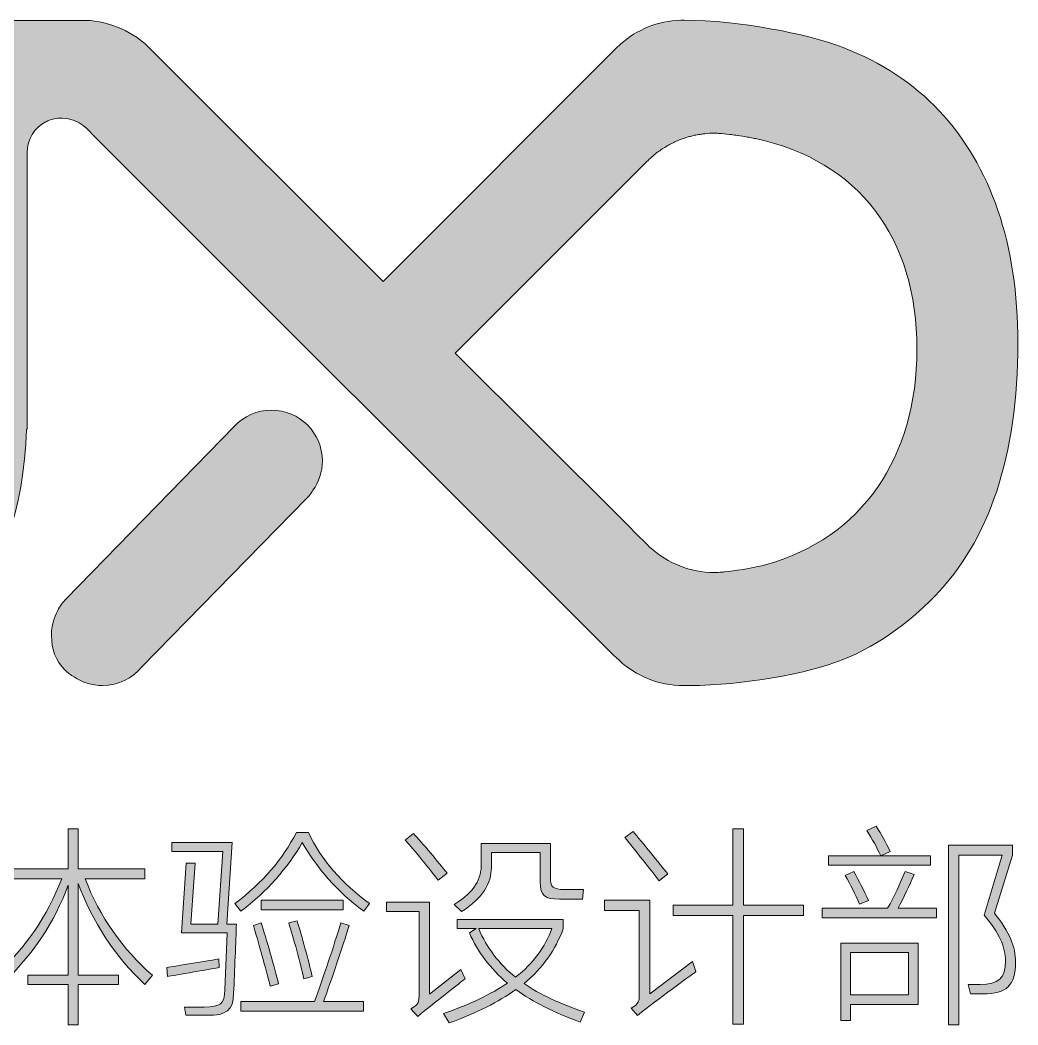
# Model space of a CAD drawing. Extents: x 23971 to 232415, y -48119 to 67869.
# Drawn here: x 188717.8 to 189096, y -6973.6 to -6592.5 of the extents above; entities that cross this region are included whole.
import ezdxf

# ---------------------------------------------------------------- set-up
doc = ezdxf.new("R2010")
doc.units = 0
doc.header["$LTSCALE"] = 1000
doc.header["$MEASUREMENT"] = 0
doc.layers.add('_U+56FE_U+5C42 1', color=7, linetype='Continuous')

# ---------------------------------------------------------------- blocks, each defined once
blk = doc.blocks.new('block 3')
at = {"layer": '_U+56FE_U+5C42 1'}
h = blk.add_hatch(color=251, dxfattribs=at)
h.dxf.hatch_style = 2
edge = h.paths.add_edge_path()
edge.add_spline(control_points=[(94.474, -162.055), (94.179, -162.605), (93.86, -163.107), (93.518, -163.545), (93.518, -163.545), (93.359, -163.13), (93.359, -163.13), (94.044, -162.23), (94.713, -160.851), (95.12, -159.481), (95.12, -159.481), (95.494, -159.545), (95.494, -159.545), (95.311, -160.15), (95.096, -160.748), (94.841, -161.306), (94.841, -161.306), (94.841, -166.525), (94.841, -166.525), (94.841, -166.525), (94.474, -166.525), (94.474, -166.525), (94.474, -166.525), (94.474, -162.055), (94.474, -162.055)], knot_values=[0, 0, 0, 0, 1, 1, 1, 2, 2, 2, 3, 3, 3, 4, 4, 4, 5, 5, 5, 6, 6, 6, 7, 7, 7, 8, 8, 8, 8], degree=3, periodic=0)
edge = h.paths.add_edge_path()
edge.add_spline(control_points=[(97.709, -165.115), (97.709, -165.115), (96.227, -165.115), (96.227, -165.115), (96.227, -165.115), (96.227, -164.764), (96.227, -164.764), (96.227, -164.764), (97.709, -164.764), (97.709, -164.764), (97.709, -164.764), (97.709, -161.481), (97.709, -161.481), (97.199, -162.844), (96.442, -163.975), (95.271, -165.123), (95.271, -165.123), (95.048, -164.788), (95.048, -164.788), (96.187, -163.728), (96.936, -162.612), (97.47, -161.25), (97.47, -161.25), (95.462, -161.25), (95.462, -161.25), (95.462, -161.25), (95.462, -160.875), (95.462, -160.875), (95.462, -160.875), (97.709, -160.875), (97.709, -160.875), (97.709, -160.875), (97.709, -159.409), (97.709, -159.409), (97.709, -159.409), (98.076, -159.409), (98.076, -159.409), (98.076, -159.409), (98.076, -160.875), (98.076, -160.875), (98.076, -160.875), (100.514, -160.875), (100.514, -160.875), (100.514, -160.875), (100.514, -161.25), (100.514, -161.25), (100.514, -161.25), (98.331, -161.25), (98.331, -161.25), (98.849, -162.612), (99.709, -163.832), (100.785, -164.772), (100.785, -164.772), (100.514, -165.107), (100.514, -165.107), (99.43, -164.111), (98.57, -162.78), (98.076, -161.409), (98.076, -161.409), (98.076, -164.764), (98.076, -164.764), (98.076, -164.764), (99.542, -164.764), (99.542, -164.764), (99.542, -164.764), (99.542, -165.115), (99.542, -165.115), (99.542, -165.115), (98.076, -165.115), (98.076, -165.115), (98.076, -165.115), (98.076, -166.581), (98.076, -166.581), (98.076, -166.581), (97.709, -166.581), (97.709, -166.581), (97.709, -166.581), (97.709, -165.115), (97.709, -165.115)], knot_values=[0, 0, 0, 0, 1, 1, 1, 2, 2, 2, 3, 3, 3, 4, 4, 4, 5, 5, 5, 6, 6, 6, 7, 7, 7, 8, 8, 8, 9, 9, 9, 10, 10, 10, 11, 11, 11, 12, 12, 12, 13, 13, 13, 14, 14, 14, 15, 15, 15, 16, 16, 16, 17, 17, 17, 18, 18, 18, 19, 19, 19, 20, 20, 20, 21, 21, 21, 22, 22, 22, 23, 23, 23, 24, 24, 24, 25, 25, 25, 26, 26, 26, 26], degree=3, periodic=0)
h = blk.add_hatch(color=251, dxfattribs=at)
h.dxf.hatch_style = 2
edge = h.paths.add_edge_path()
edge.add_spline(control_points=[(101.335, -164.82), (101.335, -164.82), (101.319, -164.485), (101.319, -164.485), (101.558, -164.453), (103.017, -164.214), (103.216, -164.174), (103.216, -164.174), (103.232, -164.493), (103.232, -164.493), (103.056, -164.517), (101.566, -164.78), (101.335, -164.82)], knot_values=[0, 0, 0, 0, 1, 1, 1, 2, 2, 2, 3, 3, 3, 4, 4, 4, 4], degree=3, periodic=0)
edge = h.paths.add_edge_path()
edge.add_spline(control_points=[(102.682, -165.935), (103.28, -165.935), (103.431, -165.824), (103.439, -165.306), (103.439, -165.306), (103.527, -163.218), (103.527, -163.218), (103.527, -163.218), (101.853, -163.218), (101.853, -163.218), (101.853, -163.218), (102.028, -160.676), (102.028, -160.676), (102.028, -160.676), (102.347, -160.676), (102.347, -160.676), (102.347, -160.676), (102.188, -162.907), (102.188, -162.907), (102.188, -162.907), (103.184, -162.907), (103.184, -162.907), (103.184, -162.907), (103.367, -160.246), (103.367, -160.246), (103.367, -160.246), (101.503, -160.246), (101.503, -160.246), (101.503, -160.246), (101.503, -159.919), (101.503, -159.919), (101.503, -159.919), (103.702, -159.919), (103.702, -159.919), (103.702, -159.919), (103.511, -162.907), (103.511, -162.907), (103.511, -162.907), (103.861, -162.907), (103.861, -162.907), (103.837, -163.505), (103.797, -164.652), (103.758, -165.417), (103.734, -166.079), (103.519, -166.238), (102.77, -166.238), (102.77, -166.238), (102.013, -166.238), (102.013, -166.238), (102.013, -166.238), (101.957, -165.935), (101.957, -165.935), (101.957, -165.935), (102.682, -165.935), (102.682, -165.935)], knot_values=[0, 0, 0, 0, 1, 1, 1, 2, 2, 2, 3, 3, 3, 4, 4, 4, 5, 5, 5, 6, 6, 6, 7, 7, 7, 8, 8, 8, 9, 9, 9, 10, 10, 10, 11, 11, 11, 12, 12, 12, 13, 13, 13, 14, 14, 14, 15, 15, 15, 16, 16, 16, 17, 17, 17, 18, 18, 18, 18], degree=3, periodic=0)
edge = h.paths.add_edge_path()
edge.add_spline(control_points=[(106.268, -159.919), (105.718, -160.86), (105.009, -161.688), (104.021, -162.429), (104.021, -162.429), (103.797, -162.15), (103.797, -162.15), (104.817, -161.393), (105.559, -160.525), (106.053, -159.545), (106.053, -159.545), (106.491, -159.545), (106.491, -159.545), (106.977, -160.565), (107.726, -161.417), (108.73, -162.15), (108.73, -162.15), (108.515, -162.429), (108.515, -162.429), (107.535, -161.696), (106.818, -160.867), (106.268, -159.919)], knot_values=[0, 0, 0, 0, 1, 1, 1, 2, 2, 2, 3, 3, 3, 4, 4, 4, 5, 5, 5, 6, 6, 6, 7, 7, 7, 7], degree=3, periodic=0)
edge = h.paths.add_edge_path()
edge.add_spline(control_points=[(107.049, -165.728), (107.049, -165.728), (108.507, -165.728), (108.507, -165.728), (108.507, -165.728), (108.507, -166.087), (108.507, -166.087), (108.507, -166.087), (104.021, -166.087), (104.021, -166.087), (104.021, -166.087), (104.021, -165.728), (104.021, -165.728), (104.021, -165.728), (106.714, -165.728), (106.714, -165.728), (107.017, -164.907), (107.431, -163.688), (107.678, -162.859), (107.678, -162.859), (107.989, -162.955), (107.989, -162.955), (107.742, -163.72), (107.336, -164.947), (107.049, -165.728)], knot_values=[0, 0, 0, 0, 1, 1, 1, 2, 2, 2, 3, 3, 3, 4, 4, 4, 5, 5, 5, 6, 6, 6, 7, 7, 7, 8, 8, 8, 8], degree=3, periodic=0)
edge = h.paths.add_edge_path()
edge.add_spline(control_points=[(104.483, -162.947), (104.483, -162.947), (104.77, -162.859), (104.77, -162.859), (104.945, -163.409), (105.256, -164.501), (105.399, -165.083), (105.399, -165.083), (105.096, -165.17), (105.096, -165.17), (104.953, -164.581), (104.642, -163.489), (104.483, -162.947)], knot_values=[0, 0, 0, 0, 1, 1, 1, 2, 2, 2, 3, 3, 3, 4, 4, 4, 4], degree=3, periodic=0)
h.paths.add_polyline_path([(104.77, -162.373), (104.77, -162.023), (107.766, -162.023), (107.766, -162.373)])
edge = h.paths.add_edge_path()
edge.add_spline(control_points=[(105.774, -162.859), (105.774, -162.859), (106.077, -162.78), (106.077, -162.78), (106.236, -163.266), (106.507, -164.278), (106.634, -164.82), (106.634, -164.82), (106.331, -164.899), (106.331, -164.899), (106.204, -164.358), (105.941, -163.369), (105.774, -162.859)], knot_values=[0, 0, 0, 0, 1, 1, 1, 2, 2, 2, 3, 3, 3, 4, 4, 4, 4], degree=3, periodic=0)
h = blk.add_hatch(color=251, dxfattribs=at)
h.dxf.hatch_style = 2
edge = h.paths.add_edge_path()
edge.add_spline(control_points=[(118.532, -166.246), (118.532, -166.246), (118.293, -165.975), (118.293, -165.975), (118.596, -165.824), (118.596, -165.68), (118.596, -165.505), (118.596, -165.505), (118.596, -162.397), (118.596, -162.397), (118.596, -162.397), (117.321, -162.397), (117.321, -162.397), (117.321, -162.397), (117.321, -162.023), (117.321, -162.023), (117.321, -162.023), (118.978, -162.023), (118.978, -162.023), (118.978, -162.023), (118.978, -165.449), (118.978, -165.449), (118.978, -165.449), (120.54, -164.27), (120.54, -164.27), (120.54, -164.27), (120.667, -164.637), (120.667, -164.637), (120.42, -164.82), (119.305, -165.625), (118.532, -166.246)], knot_values=[0, 0, 0, 0, 1, 1, 1, 2, 2, 2, 3, 3, 3, 4, 4, 4, 5, 5, 5, 6, 6, 6, 7, 7, 7, 8, 8, 8, 9, 9, 9, 10, 10, 10, 10], degree=3, periodic=0)
edge = h.paths.add_edge_path()
edge.add_spline(control_points=[(118.07, -159.736), (118.07, -159.736), (118.372, -159.513), (118.372, -159.513), (118.699, -159.887), (119.337, -160.692), (119.639, -161.067), (119.639, -161.067), (119.321, -161.314), (119.321, -161.314), (119.034, -160.947), (118.396, -160.126), (118.07, -159.736)], knot_values=[0, 0, 0, 0, 1, 1, 1, 2, 2, 2, 3, 3, 3, 4, 4, 4, 4], degree=3, periodic=0)
h.paths.add_polyline_path([(122.022, -162.589), (119.839, -162.589), (119.839, -162.206), (122.022, -162.206), (122.022, -159.409), (122.405, -159.409), (122.405, -162.206), (124.604, -162.206), (124.604, -162.589), (122.405, -162.589), (122.405, -166.565), (122.022, -166.565)])
h = blk.add_hatch(color=251, dxfattribs=at)
h.dxf.hatch_style = 2
edge = h.paths.add_edge_path()
edge.add_spline(control_points=[(128.062, -162.318), (128.062, -162.318), (129.465, -162.318), (129.465, -162.318), (129.465, -162.318), (129.465, -162.676), (129.465, -162.676), (129.465, -162.676), (125.289, -162.676), (125.289, -162.676), (125.289, -162.676), (125.289, -162.318), (125.289, -162.318), (125.289, -162.318), (127.68, -162.318), (127.68, -162.318), (127.911, -161.895), (128.15, -161.393), (128.317, -160.979), (128.317, -160.979), (128.644, -161.09), (128.644, -161.09), (128.477, -161.481), (128.27, -161.919), (128.062, -162.318)], knot_values=[0, 0, 0, 0, 1, 1, 1, 2, 2, 2, 3, 3, 3, 4, 4, 4, 5, 5, 5, 6, 6, 6, 7, 7, 7, 8, 8, 8, 8], degree=3, periodic=0)
h.paths.add_polyline_path([(125.52, -160.748), (125.52, -160.405), (129.25, -160.405), (129.25, -160.748)])
h.paths.add_polyline_path([(125.967, -163.601), (128.795, -163.601), (128.795, -165.84), (126.317, -165.84), (126.317, -166.429), (125.967, -166.429)])
edge = h.paths.add_edge_path()
edge.add_spline(control_points=[(126.126, -161.122), (126.126, -161.122), (126.445, -160.979), (126.445, -160.979), (126.628, -161.314), (126.803, -161.656), (126.979, -162.039), (126.979, -162.039), (126.652, -162.166), (126.652, -162.166), (126.493, -161.8), (126.325, -161.457), (126.126, -161.122)], knot_values=[0, 0, 0, 0, 1, 1, 1, 2, 2, 2, 3, 3, 3, 4, 4, 4, 4], degree=3, periodic=0)
h.paths.add_polyline_path([(126.317, -165.489), (128.437, -165.489), (128.437, -163.943), (126.317, -163.943)])
edge = h.paths.add_edge_path()
edge.add_spline(control_points=[(126.923, -159.481), (126.923, -159.481), (127.266, -159.321), (127.266, -159.321), (127.457, -159.632), (127.616, -159.903), (127.776, -160.238), (127.776, -160.238), (127.425, -160.397), (127.425, -160.397), (127.282, -160.079), (127.122, -159.8), (126.923, -159.481)], knot_values=[0, 0, 0, 0, 1, 1, 1, 2, 2, 2, 3, 3, 3, 4, 4, 4, 4], degree=3, periodic=0)
edge = h.paths.add_edge_path()
edge.add_spline(control_points=[(129.911, -160.007), (129.911, -160.007), (132.246, -160.007), (132.246, -160.007), (132.246, -160.007), (132.246, -160.373), (132.246, -160.373), (132.246, -160.373), (131.584, -162.501), (131.584, -162.501), (132.15, -163.218), (132.357, -163.712), (132.357, -164.302), (132.357, -165.131), (132.031, -165.457), (131.17, -165.457), (131.17, -165.457), (130.708, -165.457), (130.708, -165.457), (130.708, -165.457), (130.628, -165.107), (130.628, -165.107), (130.628, -165.107), (131.059, -165.107), (131.059, -165.107), (131.744, -165.107), (131.991, -164.876), (131.991, -164.254), (131.991, -163.728), (131.768, -163.234), (131.21, -162.573), (131.21, -162.573), (131.863, -160.373), (131.863, -160.373), (131.863, -160.373), (130.278, -160.373), (130.278, -160.373), (130.278, -160.373), (130.278, -166.589), (130.278, -166.589), (130.278, -166.589), (129.911, -166.589), (129.911, -166.589), (129.911, -166.589), (129.911, -160.007), (129.911, -160.007)], knot_values=[0, 0, 0, 0, 1, 1, 1, 2, 2, 2, 3, 3, 3, 4, 4, 4, 5, 5, 5, 6, 6, 6, 7, 7, 7, 8, 8, 8, 9, 9, 9, 10, 10, 10, 11, 11, 11, 12, 12, 12, 13, 13, 13, 14, 14, 14, 15, 15, 15, 15], degree=3, periodic=0)
h = blk.add_hatch(color=251, dxfattribs=at)
h.dxf.hatch_style = 2
edge = h.paths.add_edge_path()
edge.add_spline(control_points=[(110.491, -166.278), (110.491, -166.278), (110.244, -165.999), (110.244, -165.999), (110.539, -165.848), (110.539, -165.704), (110.539, -165.537), (110.539, -165.537), (110.539, -162.445), (110.539, -162.445), (110.539, -162.445), (109.344, -162.445), (109.344, -162.445), (109.344, -162.445), (109.344, -162.095), (109.344, -162.095), (109.344, -162.095), (110.922, -162.095), (110.922, -162.095), (110.922, -162.095), (110.922, -165.465), (110.922, -165.465), (110.922, -165.465), (112.069, -164.565), (112.069, -164.565), (112.069, -164.565), (112.228, -164.899), (112.228, -164.899), (112.053, -165.035), (111.185, -165.72), (110.491, -166.278)], knot_values=[0, 0, 0, 0, 1, 1, 1, 2, 2, 2, 3, 3, 3, 4, 4, 4, 5, 5, 5, 6, 6, 6, 7, 7, 7, 8, 8, 8, 9, 9, 9, 10, 10, 10, 10], degree=3, periodic=0)
edge = h.paths.add_edge_path()
edge.add_spline(control_points=[(110.037, -159.824), (110.037, -159.824), (110.34, -159.584), (110.34, -159.584), (110.651, -159.927), (111.256, -160.644), (111.567, -161.035), (111.567, -161.035), (111.24, -161.29), (111.24, -161.29), (110.954, -160.907), (110.348, -160.182), (110.037, -159.824)], knot_values=[0, 0, 0, 0, 1, 1, 1, 2, 2, 2, 3, 3, 3, 4, 4, 4, 4], degree=3, periodic=0)
edge = h.paths.add_edge_path()
edge.add_spline(control_points=[(115.814, -162.732), (115.814, -162.732), (115.814, -163.075), (115.814, -163.075), (115.527, -163.84), (115.073, -164.501), (114.38, -165.075), (114.954, -165.473), (115.679, -165.808), (116.587, -166.119), (116.587, -166.119), (116.428, -166.485), (116.428, -166.485), (115.48, -166.143), (114.707, -165.752), (114.077, -165.298), (113.448, -165.752), (112.651, -166.151), (111.647, -166.517), (111.647, -166.517), (111.44, -166.174), (111.44, -166.174), (112.396, -165.84), (113.169, -165.473), (113.774, -165.059), (113.145, -164.533), (112.691, -163.927), (112.38, -163.218), (112.38, -163.218), (112.635, -163.067), (112.635, -163.067), (112.635, -163.067), (111.934, -163.067), (111.934, -163.067), (111.934, -163.067), (111.934, -162.732), (111.934, -162.732), (111.934, -162.732), (115.814, -162.732), (115.814, -162.732)], knot_values=[0, 0, 0, 0, 1, 1, 1, 2, 2, 2, 3, 3, 3, 4, 4, 4, 5, 5, 5, 6, 6, 6, 7, 7, 7, 8, 8, 8, 9, 9, 9, 10, 10, 10, 11, 11, 11, 12, 12, 12, 13, 13, 13, 13], degree=3, periodic=0)
edge = h.paths.add_edge_path()
edge.add_spline(control_points=[(115.679, -161.983), (115.161, -161.999), (114.97, -161.863), (114.97, -161.37), (114.97, -161.37), (114.97, -160.286), (114.97, -160.286), (114.97, -160.286), (113.185, -160.286), (113.185, -160.286), (113.185, -160.286), (113.185, -160.828), (113.185, -160.828), (113.185, -161.401), (112.882, -161.951), (112.093, -162.445), (112.093, -162.445), (111.83, -162.182), (111.83, -162.182), (112.595, -161.688), (112.818, -161.274), (112.818, -160.668), (112.818, -160.668), (112.818, -159.951), (112.818, -159.951), (112.818, -159.951), (115.344, -159.951), (115.344, -159.951), (115.344, -159.951), (115.344, -161.21), (115.344, -161.21), (115.344, -161.561), (115.464, -161.632), (115.838, -161.632), (115.838, -161.632), (116.555, -161.632), (116.555, -161.632), (116.555, -161.632), (116.516, -161.983), (116.516, -161.983), (116.516, -161.983), (115.679, -161.983), (115.679, -161.983)], knot_values=[0, 0, 0, 0, 1, 1, 1, 2, 2, 2, 3, 3, 3, 4, 4, 4, 5, 5, 5, 6, 6, 6, 7, 7, 7, 8, 8, 8, 9, 9, 9, 10, 10, 10, 11, 11, 11, 12, 12, 12, 13, 13, 13, 14, 14, 14, 14], degree=3, periodic=0)
edge = h.paths.add_edge_path()
edge.add_spline(control_points=[(114.069, -164.844), (114.731, -164.326), (115.153, -163.736), (115.4, -163.067), (115.4, -163.067), (112.723, -163.067), (112.723, -163.067), (113.025, -163.768), (113.456, -164.35), (114.069, -164.844)], knot_values=[0, 0, 0, 0, 1, 1, 1, 2, 2, 2, 3, 3, 3, 3], degree=3, periodic=0)
at = {"layer": '_U+56FE_U+5C42 1', "lineweight": 0}
for points in [[(122.022, -162.589), (119.839, -162.589), (119.839, -162.206), (122.022, -162.206), (122.022, -159.409), (122.405, -159.409), (122.405, -162.206), (124.604, -162.206), (124.604, -162.589), (122.405, -162.589), (122.405, -166.565), (122.022, -166.565), (122.022, -162.589)], [(125.52, -160.748), (125.52, -160.405), (129.25, -160.405), (129.25, -160.748), (125.52, -160.748)], [(104.77, -162.373), (104.77, -162.023), (107.766, -162.023), (107.766, -162.373), (104.77, -162.373)], [(125.967, -163.601), (128.795, -163.601), (128.795, -165.84), (126.317, -165.84), (126.317, -166.429), (125.967, -166.429), (125.967, -163.601)], [(126.317, -165.489), (128.437, -165.489), (128.437, -163.943), (126.317, -163.943), (126.317, -165.489)]]:
    blk.add_lwpolyline(points, dxfattribs=at)
for points, knots in [([(97.709, -165.115), (97.709, -165.115), (96.227, -165.115), (96.227, -165.115), (96.227, -165.115), (96.227, -164.764), (96.227, -164.764), (96.227, -164.764), (97.709, -164.764), (97.709, -164.764), (97.709, -164.764), (97.709, -161.481), (97.709, -161.481), (97.199, -162.844), (96.442, -163.975), (95.271, -165.123), (95.271, -165.123), (95.048, -164.788), (95.048, -164.788), (96.187, -163.728), (96.936, -162.612), (97.47, -161.25), (97.47, -161.25), (95.462, -161.25), (95.462, -161.25), (95.462, -161.25), (95.462, -160.875), (95.462, -160.875), (95.462, -160.875), (97.709, -160.875), (97.709, -160.875), (97.709, -160.875), (97.709, -159.409), (97.709, -159.409), (97.709, -159.409), (98.076, -159.409), (98.076, -159.409), (98.076, -159.409), (98.076, -160.875), (98.076, -160.875), (98.076, -160.875), (100.514, -160.875), (100.514, -160.875), (100.514, -160.875), (100.514, -161.25), (100.514, -161.25), (100.514, -161.25), (98.331, -161.25), (98.331, -161.25), (98.849, -162.612), (99.709, -163.832), (100.785, -164.772), (100.785, -164.772), (100.514, -165.107), (100.514, -165.107), (99.43, -164.111), (98.57, -162.78), (98.076, -161.409), (98.076, -161.409), (98.076, -164.764), (98.076, -164.764), (98.076, -164.764), (99.542, -164.764), (99.542, -164.764), (99.542, -164.764), (99.542, -165.115), (99.542, -165.115), (99.542, -165.115), (98.076, -165.115), (98.076, -165.115), (98.076, -165.115), (98.076, -166.581), (98.076, -166.581), (98.076, -166.581), (97.709, -166.581), (97.709, -166.581), (97.709, -166.581), (97.709, -165.115), (97.709, -165.115)], [0, 0, 0, 0, 1, 1, 1, 2, 2, 2, 3, 3, 3, 4, 4, 4, 5, 5, 5, 6, 6, 6, 7, 7, 7, 8, 8, 8, 9, 9, 9, 10, 10, 10, 11, 11, 11, 12, 12, 12, 13, 13, 13, 14, 14, 14, 15, 15, 15, 16, 16, 16, 17, 17, 17, 18, 18, 18, 19, 19, 19, 20, 20, 20, 21, 21, 21, 22, 22, 22, 23, 23, 23, 24, 24, 24, 25, 25, 25, 26, 26, 26, 26]), ([(106.268, -159.919), (105.718, -160.86), (105.009, -161.688), (104.021, -162.429), (104.021, -162.429), (103.797, -162.15), (103.797, -162.15), (104.817, -161.393), (105.559, -160.525), (106.053, -159.545), (106.053, -159.545), (106.491, -159.545), (106.491, -159.545), (106.977, -160.565), (107.726, -161.417), (108.73, -162.15), (108.73, -162.15), (108.515, -162.429), (108.515, -162.429), (107.535, -161.696), (106.818, -160.867), (106.268, -159.919)], [0, 0, 0, 0, 1, 1, 1, 2, 2, 2, 3, 3, 3, 4, 4, 4, 5, 5, 5, 6, 6, 6, 7, 7, 7, 7]), ([(118.07, -159.736), (118.07, -159.736), (118.372, -159.513), (118.372, -159.513), (118.699, -159.887), (119.337, -160.692), (119.639, -161.067), (119.639, -161.067), (119.321, -161.314), (119.321, -161.314), (119.034, -160.947), (118.396, -160.126), (118.07, -159.736)], [0, 0, 0, 0, 1, 1, 1, 2, 2, 2, 3, 3, 3, 4, 4, 4, 4]), ([(126.923, -159.481), (126.923, -159.481), (127.266, -159.321), (127.266, -159.321), (127.457, -159.632), (127.616, -159.903), (127.776, -160.238), (127.776, -160.238), (127.425, -160.397), (127.425, -160.397), (127.282, -160.079), (127.122, -159.8), (126.923, -159.481)], [0, 0, 0, 0, 1, 1, 1, 2, 2, 2, 3, 3, 3, 4, 4, 4, 4]), ([(102.682, -165.935), (103.28, -165.935), (103.431, -165.824), (103.439, -165.306), (103.439, -165.306), (103.527, -163.218), (103.527, -163.218), (103.527, -163.218), (101.853, -163.218), (101.853, -163.218), (101.853, -163.218), (102.028, -160.676), (102.028, -160.676), (102.028, -160.676), (102.347, -160.676), (102.347, -160.676), (102.347, -160.676), (102.188, -162.907), (102.188, -162.907), (102.188, -162.907), (103.184, -162.907), (103.184, -162.907), (103.184, -162.907), (103.367, -160.246), (103.367, -160.246), (103.367, -160.246), (101.503, -160.246), (101.503, -160.246), (101.503, -160.246), (101.503, -159.919), (101.503, -159.919), (101.503, -159.919), (103.702, -159.919), (103.702, -159.919), (103.702, -159.919), (103.511, -162.907), (103.511, -162.907), (103.511, -162.907), (103.861, -162.907), (103.861, -162.907), (103.837, -163.505), (103.797, -164.652), (103.758, -165.417), (103.734, -166.079), (103.519, -166.238), (102.77, -166.238), (102.77, -166.238), (102.013, -166.238), (102.013, -166.238), (102.013, -166.238), (101.957, -165.935), (101.957, -165.935), (101.957, -165.935), (102.682, -165.935), (102.682, -165.935)], [0, 0, 0, 0, 1, 1, 1, 2, 2, 2, 3, 3, 3, 4, 4, 4, 5, 5, 5, 6, 6, 6, 7, 7, 7, 8, 8, 8, 9, 9, 9, 10, 10, 10, 11, 11, 11, 12, 12, 12, 13, 13, 13, 14, 14, 14, 15, 15, 15, 16, 16, 16, 17, 17, 17, 18, 18, 18, 18]), ([(110.037, -159.824), (110.037, -159.824), (110.34, -159.584), (110.34, -159.584), (110.651, -159.927), (111.256, -160.644), (111.567, -161.035), (111.567, -161.035), (111.24, -161.29), (111.24, -161.29), (110.954, -160.907), (110.348, -160.182), (110.037, -159.824)], [0, 0, 0, 0, 1, 1, 1, 2, 2, 2, 3, 3, 3, 4, 4, 4, 4]), ([(115.679, -161.983), (115.161, -161.999), (114.97, -161.863), (114.97, -161.37), (114.97, -161.37), (114.97, -160.286), (114.97, -160.286), (114.97, -160.286), (113.185, -160.286), (113.185, -160.286), (113.185, -160.286), (113.185, -160.828), (113.185, -160.828), (113.185, -161.401), (112.882, -161.951), (112.093, -162.445), (112.093, -162.445), (111.83, -162.182), (111.83, -162.182), (112.595, -161.688), (112.818, -161.274), (112.818, -160.668), (112.818, -160.668), (112.818, -159.951), (112.818, -159.951), (112.818, -159.951), (115.344, -159.951), (115.344, -159.951), (115.344, -159.951), (115.344, -161.21), (115.344, -161.21), (115.344, -161.561), (115.464, -161.632), (115.838, -161.632), (115.838, -161.632), (116.555, -161.632), (116.555, -161.632), (116.555, -161.632), (116.516, -161.983), (116.516, -161.983), (116.516, -161.983), (115.679, -161.983), (115.679, -161.983)], [0, 0, 0, 0, 1, 1, 1, 2, 2, 2, 3, 3, 3, 4, 4, 4, 5, 5, 5, 6, 6, 6, 7, 7, 7, 8, 8, 8, 9, 9, 9, 10, 10, 10, 11, 11, 11, 12, 12, 12, 13, 13, 13, 14, 14, 14, 14]), ([(129.911, -160.007), (129.911, -160.007), (132.246, -160.007), (132.246, -160.007), (132.246, -160.007), (132.246, -160.373), (132.246, -160.373), (132.246, -160.373), (131.584, -162.501), (131.584, -162.501), (132.15, -163.218), (132.357, -163.712), (132.357, -164.302), (132.357, -165.131), (132.031, -165.457), (131.17, -165.457), (131.17, -165.457), (130.708, -165.457), (130.708, -165.457), (130.708, -165.457), (130.628, -165.107), (130.628, -165.107), (130.628, -165.107), (131.059, -165.107), (131.059, -165.107), (131.744, -165.107), (131.991, -164.876), (131.991, -164.254), (131.991, -163.728), (131.768, -163.234), (131.21, -162.573), (131.21, -162.573), (131.863, -160.373), (131.863, -160.373), (131.863, -160.373), (130.278, -160.373), (130.278, -160.373), (130.278, -160.373), (130.278, -166.589), (130.278, -166.589), (130.278, -166.589), (129.911, -166.589), (129.911, -166.589), (129.911, -166.589), (129.911, -160.007), (129.911, -160.007)], [0, 0, 0, 0, 1, 1, 1, 2, 2, 2, 3, 3, 3, 4, 4, 4, 5, 5, 5, 6, 6, 6, 7, 7, 7, 8, 8, 8, 9, 9, 9, 10, 10, 10, 11, 11, 11, 12, 12, 12, 13, 13, 13, 14, 14, 14, 15, 15, 15, 15]), ([(128.062, -162.318), (128.062, -162.318), (129.465, -162.318), (129.465, -162.318), (129.465, -162.318), (129.465, -162.676), (129.465, -162.676), (129.465, -162.676), (125.289, -162.676), (125.289, -162.676), (125.289, -162.676), (125.289, -162.318), (125.289, -162.318), (125.289, -162.318), (127.68, -162.318), (127.68, -162.318), (127.911, -161.895), (128.15, -161.393), (128.317, -160.979), (128.317, -160.979), (128.644, -161.09), (128.644, -161.09), (128.477, -161.481), (128.27, -161.919), (128.062, -162.318)], [0, 0, 0, 0, 1, 1, 1, 2, 2, 2, 3, 3, 3, 4, 4, 4, 5, 5, 5, 6, 6, 6, 7, 7, 7, 8, 8, 8, 8]), ([(126.126, -161.122), (126.126, -161.122), (126.445, -160.979), (126.445, -160.979), (126.628, -161.314), (126.803, -161.656), (126.979, -162.039), (126.979, -162.039), (126.652, -162.166), (126.652, -162.166), (126.493, -161.8), (126.325, -161.457), (126.126, -161.122)], [0, 0, 0, 0, 1, 1, 1, 2, 2, 2, 3, 3, 3, 4, 4, 4, 4]), ([(110.491, -166.278), (110.491, -166.278), (110.244, -165.999), (110.244, -165.999), (110.539, -165.848), (110.539, -165.704), (110.539, -165.537), (110.539, -165.537), (110.539, -162.445), (110.539, -162.445), (110.539, -162.445), (109.344, -162.445), (109.344, -162.445), (109.344, -162.445), (109.344, -162.095), (109.344, -162.095), (109.344, -162.095), (110.922, -162.095), (110.922, -162.095), (110.922, -162.095), (110.922, -165.465), (110.922, -165.465), (110.922, -165.465), (112.069, -164.565), (112.069, -164.565), (112.069, -164.565), (112.228, -164.899), (112.228, -164.899), (112.053, -165.035), (111.185, -165.72), (110.491, -166.278)], [0, 0, 0, 0, 1, 1, 1, 2, 2, 2, 3, 3, 3, 4, 4, 4, 5, 5, 5, 6, 6, 6, 7, 7, 7, 8, 8, 8, 9, 9, 9, 10, 10, 10, 10]), ([(118.532, -166.246), (118.532, -166.246), (118.293, -165.975), (118.293, -165.975), (118.596, -165.824), (118.596, -165.68), (118.596, -165.505), (118.596, -165.505), (118.596, -162.397), (118.596, -162.397), (118.596, -162.397), (117.321, -162.397), (117.321, -162.397), (117.321, -162.397), (117.321, -162.023), (117.321, -162.023), (117.321, -162.023), (118.978, -162.023), (118.978, -162.023), (118.978, -162.023), (118.978, -165.449), (118.978, -165.449), (118.978, -165.449), (120.54, -164.27), (120.54, -164.27), (120.54, -164.27), (120.667, -164.637), (120.667, -164.637), (120.42, -164.82), (119.305, -165.625), (118.532, -166.246)], [0, 0, 0, 0, 1, 1, 1, 2, 2, 2, 3, 3, 3, 4, 4, 4, 5, 5, 5, 6, 6, 6, 7, 7, 7, 8, 8, 8, 9, 9, 9, 10, 10, 10, 10]), ([(107.049, -165.728), (107.049, -165.728), (108.507, -165.728), (108.507, -165.728), (108.507, -165.728), (108.507, -166.087), (108.507, -166.087), (108.507, -166.087), (104.021, -166.087), (104.021, -166.087), (104.021, -166.087), (104.021, -165.728), (104.021, -165.728), (104.021, -165.728), (106.714, -165.728), (106.714, -165.728), (107.017, -164.907), (107.431, -163.688), (107.678, -162.859), (107.678, -162.859), (107.989, -162.955), (107.989, -162.955), (107.742, -163.72), (107.336, -164.947), (107.049, -165.728)], [0, 0, 0, 0, 1, 1, 1, 2, 2, 2, 3, 3, 3, 4, 4, 4, 5, 5, 5, 6, 6, 6, 7, 7, 7, 8, 8, 8, 8]), ([(104.483, -162.947), (104.483, -162.947), (104.77, -162.859), (104.77, -162.859), (104.945, -163.409), (105.256, -164.501), (105.399, -165.083), (105.399, -165.083), (105.096, -165.17), (105.096, -165.17), (104.953, -164.581), (104.642, -163.489), (104.483, -162.947)], [0, 0, 0, 0, 1, 1, 1, 2, 2, 2, 3, 3, 3, 4, 4, 4, 4]), ([(105.774, -162.859), (105.774, -162.859), (106.077, -162.78), (106.077, -162.78), (106.236, -163.266), (106.507, -164.278), (106.634, -164.82), (106.634, -164.82), (106.331, -164.899), (106.331, -164.899), (106.204, -164.358), (105.941, -163.369), (105.774, -162.859)], [0, 0, 0, 0, 1, 1, 1, 2, 2, 2, 3, 3, 3, 4, 4, 4, 4]), ([(115.814, -162.732), (115.814, -162.732), (115.814, -163.075), (115.814, -163.075), (115.527, -163.84), (115.073, -164.501), (114.38, -165.075), (114.954, -165.473), (115.679, -165.808), (116.587, -166.119), (116.587, -166.119), (116.428, -166.485), (116.428, -166.485), (115.48, -166.143), (114.707, -165.752), (114.077, -165.298), (113.448, -165.752), (112.651, -166.151), (111.647, -166.517), (111.647, -166.517), (111.44, -166.174), (111.44, -166.174), (112.396, -165.84), (113.169, -165.473), (113.774, -165.059), (113.145, -164.533), (112.691, -163.927), (112.38, -163.218), (112.38, -163.218), (112.635, -163.067), (112.635, -163.067), (112.635, -163.067), (111.934, -163.067), (111.934, -163.067), (111.934, -163.067), (111.934, -162.732), (111.934, -162.732), (111.934, -162.732), (115.814, -162.732), (115.814, -162.732)], [0, 0, 0, 0, 1, 1, 1, 2, 2, 2, 3, 3, 3, 4, 4, 4, 5, 5, 5, 6, 6, 6, 7, 7, 7, 8, 8, 8, 9, 9, 9, 10, 10, 10, 11, 11, 11, 12, 12, 12, 13, 13, 13, 13]), ([(114.069, -164.844), (114.731, -164.326), (115.153, -163.736), (115.4, -163.067), (115.4, -163.067), (112.723, -163.067), (112.723, -163.067), (113.025, -163.768), (113.456, -164.35), (114.069, -164.844)], [0, 0, 0, 0, 1, 1, 1, 2, 2, 2, 3, 3, 3, 3]), ([(101.335, -164.82), (101.335, -164.82), (101.319, -164.485), (101.319, -164.485), (101.558, -164.453), (103.017, -164.214), (103.216, -164.174), (103.216, -164.174), (103.232, -164.493), (103.232, -164.493), (103.056, -164.517), (101.566, -164.78), (101.335, -164.82)], [0, 0, 0, 0, 1, 1, 1, 2, 2, 2, 3, 3, 3, 4, 4, 4, 4])]:
    blk.add_open_spline(points, degree=3, knots=knots, dxfattribs=at)
blk = doc.blocks.new('20kuang')
at = {"layer": '_U+56FE_U+5C42 1'}
h = blk.add_hatch(color=256, dxfattribs=at)
h.dxf.hatch_style = 2
edge = h.paths.add_edge_path()
edge.add_spline(control_points=[(-188064.55, 32059.24), (-188069.6, 32074.05), (-188077.03, 32086.66), (-188086.82, 32097.08), (-188096.61, 32107.48), (-188108.73, 32115.47), (-188123.2, 32121.03), (-188137.36, 32126.46), (-188162.71, 32131.23), (-188183.43, 32131.43), (-188183.55, 32131.43), (-188183.68, 32131.44), (-188183.81, 32131.44), (-188183.88, 32131.44), (-188183.95, 32131.43), (-188184.03, 32131.43), (-188184.28, 32131.44), (-188184.54, 32131.44), (-188184.78, 32131.44), (-188184.78, 32131.44), (-188184.79, 32131.4), (-188184.79, 32131.4), (-188193.51, 32131.16), (-188201.45, 32127.8), (-188207.52, 32122.39), (-188207.7, 32122.25), (-188207.88, 32122.13), (-188208.05, 32121.99), (-188208.05, 32121.99), (-188208.88, 32121.15), (-188208.88, 32121.15), (-188208.97, 32121.07), (-188209.06, 32120.98), (-188209.15, 32120.89), (-188209.15, 32120.89), (-188297.56, 32032.35), (-188297.56, 32032.35), (-188297.56, 32032.35), (-188384.9, 32119.55), (-188384.9, 32119.55), (-188385.25, 32119.89), (-188385.63, 32120.25), (-188386.04, 32120.69), (-188386.66, 32121.35), (-188387.31, 32121.94), (-188387.96, 32122.52), (-188395.61, 32129.23), (-188404.45, 32130.96), (-188409.73, 32131.33), (-188409.73, 32131.33), (-188410.37, 32131.33), (-188410.37, 32131.33), (-188410.45, 32131.33), (-188410.55, 32131.34), (-188410.63, 32131.34), (-188410.63, 32131.34), (-188411.22, 32131.34), (-188411.22, 32131.34), (-188411.92, 32131.36), (-188412.33, 32131.35), (-188412.33, 32131.35), (-188412.33, 32131.35), (-188412.32, 32131.34), (-188412.32, 32131.34), (-188412.32, 32131.34), (-188453.52, 32131.34), (-188453.52, 32131.34), (-188453.58, 32131.34), (-188453.63, 32131.33), (-188453.68, 32131.33), (-188453.69, 32131.33), (-188453.69, 32131.33), (-188453.7, 32131.33), (-188465.42, 32131.33), (-188474.92, 32121.84), (-188474.92, 32110.12), (-188474.92, 32110.09), (-188474.91, 32110.06), (-188474.91, 32110.02), (-188474.99, 32109.36), (-188475.03, 32108.71), (-188475.03, 32108.08), (-188475.03, 32108.08), (-188474.48, 31982.09), (-188474.48, 31982.09), (-188474.81, 31935.57), (-188495.83, 31919.72), (-188527.7, 31919.51), (-188559.21, 31920.15), (-188582.9, 31934.71), (-188582.9, 31982.09), (-188582.9, 31982.09), (-188582.9, 31987.28), (-188582.9, 31987.28), (-188582.9, 31987.28), (-188582.9, 32110.19), (-188582.9, 32110.19), (-188582.9, 32110.36), (-188582.92, 32110.54), (-188582.93, 32110.71), (-188583.25, 32122.15), (-188592.6, 32131.32), (-188604.11, 32131.32), (-188615.62, 32131.32), (-188624.97, 32122.15), (-188625.3, 32110.71), (-188625.3, 32110.54), (-188625.33, 32110.36), (-188625.33, 32110.19), (-188625.33, 32110.19), (-188625.33, 32110.11), (-188625.33, 32110.11), (-188625.33, 32110.11), (-188625.33, 32110.11), (-188625.33, 32110.11), (-188625.33, 32110.1), (-188625.33, 32110.1), (-188625.33, 32110.1), (-188625.33, 32110.1), (-188624.8, 31987.28), (-188624.8, 31987.28), (-188624.8, 31987.28), (-188624.83, 31987.28), (-188624.83, 31987.28), (-188624.83, 31987.28), (-188624.83, 31982.09), (-188624.83, 31982.09), (-188624.83, 31980.75), (-188624.79, 31979.44), (-188624.76, 31978.12), (-188624.76, 31978.12), (-188624.75, 31976.27), (-188624.75, 31976.27), (-188624.75, 31976.27), (-188624.73, 31976.27), (-188624.73, 31976.27), (-188622.76, 31915.36), (-188589.56, 31879.07), (-188528.79, 31879.07), (-188466.97, 31879.07), (-188434.95, 31914.91), (-188432.74, 31976.27), (-188432.74, 31976.27), (-188432.6, 31976.27), (-188432.6, 31976.27), (-188432.6, 31976.27), (-188432.6, 31983.18), (-188432.6, 31983.18), (-188432.6, 31983.18), (-188432.6, 31987.28), (-188432.6, 31987.28), (-188432.6, 31987.28), (-188432.6, 32080.72), (-188432.6, 32080.72), (-188432.6, 32080.72), (-188432.58, 32080.72), (-188432.58, 32080.72), (-188432.58, 32080.88), (-188432.6, 32081.04), (-188432.6, 32081.2), (-188432.6, 32086.28), (-188429.69, 32090.68), (-188425.45, 32092.83), (-188425.2, 32092.97), (-188424.94, 32093.09), (-188424.68, 32093.2), (-188424.65, 32093.21), (-188424.62, 32093.23), (-188424.59, 32093.24), (-188423.08, 32093.91), (-188421.34, 32094.31), (-188419.32, 32094.31), (-188412.61, 32094.31), (-188408.23, 32088.51), (-188408.23, 32088.51), (-188408.23, 32088.51), (-188209.92, 31890.2), (-188209.92, 31890.2), (-188209.69, 31890.02), (-188209.46, 31889.86), (-188209.23, 31889.69), (-188203.14, 31883.52), (-188194.81, 31879.59), (-188185.56, 31879.14), (-188185.56, 31879.14), (-188185.56, 31879.05), (-188185.56, 31879.05), (-188164.76, 31878.78), (-188141.35, 31882.56), (-188126.38, 31887.79), (-188111.41, 31893.03), (-188098.79, 31902.42), (-188088.5, 31912.96), (-188078.21, 31923.49), (-188070.39, 31936.78), (-188065.02, 31952.81), (-188059.66, 31968.84), (-188056.98, 31987.58), (-188056.98, 32009.04), (-188056.98, 32027.69), (-188059.5, 32044.42), (-188064.55, 32059.24)], knot_values=[0, 0, 0, 0, 1, 1, 1, 2, 2, 2, 3, 3, 3, 4, 4, 4, 5, 5, 5, 6, 6, 6, 7, 7, 7, 8, 8, 8, 9, 9, 9, 10, 10, 10, 11, 11, 11, 12, 12, 12, 13, 13, 13, 14, 14, 14, 15, 15, 15, 16, 16, 16, 17, 17, 17, 18, 18, 18, 19, 19, 19, 20, 20, 20, 21, 21, 21, 22, 22, 22, 23, 23, 23, 24, 24, 24, 25, 25, 25, 26, 26, 26, 27, 27, 27, 28, 28, 28, 29, 29, 29, 30, 30, 30, 31, 31, 31, 32, 32, 32, 33, 33, 33, 34, 34, 34, 35, 35, 35, 36, 36, 36, 37, 37, 37, 38, 38, 38, 39, 39, 39, 40, 40, 40, 41, 41, 41, 42, 42, 42, 43, 43, 43, 44, 44, 44, 45, 45, 45, 46, 46, 46, 47, 47, 47, 48, 48, 48, 49, 49, 49, 50, 50, 50, 51, 51, 51, 52, 52, 52, 53, 53, 53, 54, 54, 54, 55, 55, 55, 56, 56, 56, 57, 57, 57, 58, 58, 58, 59, 59, 59, 60, 60, 60, 61, 61, 61, 62, 62, 62, 63, 63, 63, 64, 64, 64, 65, 65, 65, 66, 66, 66, 67, 67, 67, 67], degree=3, periodic=0)
edge = h.paths.add_edge_path()
edge.add_spline(control_points=[(-188152.66, 31924.86), (-188156.09, 31924.01), (-188161.34, 31922.93), (-188168.14, 31922.18), (-188168.33, 31922.16), (-188168.51, 31922.13), (-188168.7, 31922.12), (-188168.85, 31922.1), (-188169, 31922.08), (-188169.16, 31922.06), (-188169.16, 31922.06), (-188169.15, 31922.09), (-188169.15, 31922.09), (-188170.13, 31922.01), (-188171.12, 31921.94), (-188172.12, 31921.94), (-188181.33, 31921.94), (-188189.7, 31925.46), (-188196.03, 31931.18), (-188196.06, 31931.16), (-188196.1, 31931.13), (-188196.13, 31931.15), (-188196.5, 31931.42), (-188204.01, 31938.99), (-188206.76, 31941.77), (-188206.78, 31941.76), (-188206.79, 31941.75), (-188206.8, 31941.74), (-188206.8, 31941.74), (-188270.32, 32005.16), (-188270.32, 32005.16), (-188270.32, 32005.16), (-188197.63, 32077.85), (-188197.63, 32077.85), (-188197.62, 32077.84), (-188197.62, 32077.83), (-188197.61, 32077.82), (-188197.04, 32078.41), (-188196.43, 32078.95), (-188195.81, 32079.49), (-188195.2, 32080.04), (-188194.57, 32080.55), (-188193.92, 32081.06), (-188193.7, 32081.23), (-188193.47, 32081.4), (-188193.25, 32081.57), (-188192.61, 32082.04), (-188191.96, 32082.49), (-188191.29, 32082.91), (-188191.02, 32083.09), (-188190.74, 32083.26), (-188190.45, 32083.43), (-188189.81, 32083.82), (-188189.16, 32084.19), (-188188.49, 32084.54), (-188188.14, 32084.72), (-188187.79, 32084.88), (-188187.44, 32085.05), (-188186.81, 32085.35), (-188186.17, 32085.65), (-188185.52, 32085.91), (-188185.09, 32086.09), (-188184.65, 32086.24), (-188184.21, 32086.4), (-188183.61, 32086.62), (-188183, 32086.84), (-188182.38, 32087.03), (-188181.85, 32087.19), (-188181.3, 32087.31), (-188180.76, 32087.45), (-188180.21, 32087.59), (-188179.66, 32087.74), (-188179.1, 32087.85), (-188178.41, 32087.99), (-188177.71, 32088.08), (-188177.01, 32088.18), (-188176.56, 32088.24), (-188176.12, 32088.32), (-188175.67, 32088.37), (-188174.5, 32088.48), (-188173.32, 32088.55), (-188172.12, 32088.55), (-188171.54, 32088.55), (-188170.96, 32088.52), (-188170.39, 32088.49), (-188169.03, 32088.38), (-188167.68, 32088.25), (-188166.35, 32088.1), (-188166.08, 32088.06), (-188165.81, 32088.03), (-188165.54, 32088), (-188164.8, 32087.91), (-188164.08, 32087.8), (-188163.35, 32087.69), (-188162.04, 32087.5), (-188160.79, 32087.3), (-188159.64, 32087.1), (-188159.27, 32087.03), (-188158.91, 32086.97), (-188158.54, 32086.9), (-188157.79, 32086.76), (-188157.07, 32086.62), (-188156.4, 32086.48), (-188117.38, 32078.2), (-188095.26, 32049.04), (-188095.26, 32006.59), (-188095.26, 31965.63), (-188116.07, 31935.01), (-188152.66, 31924.86)], knot_values=[0, 0, 0, 0, 1, 1, 1, 2, 2, 2, 3, 3, 3, 4, 4, 4, 5, 5, 5, 6, 6, 6, 7, 7, 7, 8, 8, 8, 9, 9, 9, 10, 10, 10, 11, 11, 11, 12, 12, 12, 13, 13, 13, 14, 14, 14, 15, 15, 15, 16, 16, 16, 17, 17, 17, 18, 18, 18, 19, 19, 19, 20, 20, 20, 21, 21, 21, 22, 22, 22, 23, 23, 23, 24, 24, 24, 25, 25, 25, 26, 26, 26, 27, 27, 27, 28, 28, 28, 29, 29, 29, 30, 30, 30, 31, 31, 31, 32, 32, 32, 33, 33, 33, 34, 34, 34, 35, 35, 35, 36, 36, 36, 36], degree=3, periodic=0)
h = blk.add_hatch(color=30, dxfattribs=at)
h.dxf.hatch_style = 2
edge = h.paths.add_edge_path()
edge.add_spline(control_points=[(-188324.22, 31953.14), (-188321.97, 31956.28), (-188320.64, 31960.12), (-188320.64, 31964.27), (-188320.64, 31974.91), (-188329.29, 31983.53), (-188339.95, 31983.53), (-188345.48, 31983.53), (-188350.46, 31981.19), (-188353.98, 31977.47), (-188354.03, 31977.43), (-188354.08, 31977.39), (-188354.13, 31977.35), (-188354.13, 31977.35), (-188417.8, 31911.91), (-188417.8, 31911.91), (-188419.04, 31910.68), (-188420.09, 31909.2), (-188420.94, 31907.57), (-188422.45, 31904.82), (-188423.31, 31901.67), (-188423.31, 31898.32), (-188423.31, 31898.18), (-188423.29, 31898.04), (-188423.29, 31897.9), (-188423.31, 31893.24), (-188421.81, 31888.53), (-188418.28, 31885.01), (-188417.23, 31883.96), (-188416.04, 31883.08), (-188414.78, 31882.34), (-188411.7, 31880.27), (-188407.99, 31879.07), (-188404, 31879.07), (-188397.97, 31879.07), (-188392.59, 31881.82), (-188389.05, 31886.14), (-188389.05, 31886.14), (-188326.68, 31949.95), (-188326.68, 31949.95), (-188325.75, 31950.88), (-188324.94, 31951.96), (-188324.22, 31953.14)], knot_values=[0, 0, 0, 0, 1, 1, 1, 2, 2, 2, 3, 3, 3, 4, 4, 4, 5, 5, 5, 6, 6, 6, 7, 7, 7, 8, 8, 8, 9, 9, 9, 10, 10, 10, 11, 11, 11, 12, 12, 12, 13, 13, 13, 14, 14, 14, 14], degree=3, periodic=0)
at = {"layer": '_U+56FE_U+5C42 1', "lineweight": 0}
for points, knots in [([(-188064.55, 32059.24), (-188069.6, 32074.05), (-188077.03, 32086.66), (-188086.82, 32097.08), (-188096.61, 32107.48), (-188108.73, 32115.47), (-188123.2, 32121.03), (-188137.36, 32126.46), (-188162.71, 32131.23), (-188183.43, 32131.43), (-188183.55, 32131.43), (-188183.68, 32131.44), (-188183.81, 32131.44), (-188183.88, 32131.44), (-188183.95, 32131.43), (-188184.03, 32131.43), (-188184.28, 32131.44), (-188184.54, 32131.44), (-188184.78, 32131.44), (-188184.78, 32131.44), (-188184.79, 32131.4), (-188184.79, 32131.4), (-188193.51, 32131.16), (-188201.45, 32127.8), (-188207.52, 32122.39), (-188207.7, 32122.25), (-188207.88, 32122.13), (-188208.05, 32121.99), (-188208.05, 32121.99), (-188208.88, 32121.15), (-188208.88, 32121.15), (-188208.97, 32121.07), (-188209.06, 32120.98), (-188209.15, 32120.89), (-188209.15, 32120.89), (-188297.56, 32032.35), (-188297.56, 32032.35), (-188297.56, 32032.35), (-188384.9, 32119.55), (-188384.9, 32119.55), (-188385.25, 32119.89), (-188385.63, 32120.25), (-188386.04, 32120.69), (-188386.66, 32121.35), (-188387.31, 32121.94), (-188387.96, 32122.52), (-188395.61, 32129.23), (-188404.45, 32130.96), (-188409.73, 32131.33), (-188409.73, 32131.33), (-188410.37, 32131.33), (-188410.37, 32131.33), (-188410.45, 32131.33), (-188410.55, 32131.34), (-188410.63, 32131.34), (-188410.63, 32131.34), (-188411.22, 32131.34), (-188411.22, 32131.34), (-188411.92, 32131.36), (-188412.33, 32131.35), (-188412.33, 32131.35), (-188412.33, 32131.35), (-188412.32, 32131.34), (-188412.32, 32131.34), (-188412.32, 32131.34), (-188453.52, 32131.34), (-188453.52, 32131.34), (-188453.58, 32131.34), (-188453.63, 32131.33), (-188453.68, 32131.33), (-188453.69, 32131.33), (-188453.69, 32131.33), (-188453.7, 32131.33), (-188465.42, 32131.33), (-188474.92, 32121.84), (-188474.92, 32110.12), (-188474.92, 32110.09), (-188474.91, 32110.06), (-188474.91, 32110.02), (-188474.99, 32109.36), (-188475.03, 32108.71), (-188475.03, 32108.08), (-188475.03, 32108.08), (-188474.48, 31982.09), (-188474.48, 31982.09), (-188474.81, 31935.57), (-188495.83, 31919.72), (-188527.7, 31919.51), (-188559.21, 31920.15), (-188582.9, 31934.71), (-188582.9, 31982.09), (-188582.9, 31982.09), (-188582.9, 31987.28), (-188582.9, 31987.28), (-188582.9, 31987.28), (-188582.9, 32110.19), (-188582.9, 32110.19), (-188582.9, 32110.36), (-188582.92, 32110.54), (-188582.93, 32110.71), (-188583.25, 32122.15), (-188592.6, 32131.32), (-188604.11, 32131.32), (-188615.62, 32131.32), (-188624.97, 32122.15), (-188625.3, 32110.71), (-188625.3, 32110.54), (-188625.33, 32110.36), (-188625.33, 32110.19), (-188625.33, 32110.19), (-188625.33, 32110.11), (-188625.33, 32110.11), (-188625.33, 32110.11), (-188625.33, 32110.11), (-188625.33, 32110.11), (-188625.33, 32110.1), (-188625.33, 32110.1), (-188625.33, 32110.1), (-188625.33, 32110.1), (-188624.8, 31987.28), (-188624.8, 31987.28), (-188624.8, 31987.28), (-188624.83, 31987.28), (-188624.83, 31987.28), (-188624.83, 31987.28), (-188624.83, 31982.09), (-188624.83, 31982.09), (-188624.83, 31980.75), (-188624.79, 31979.44), (-188624.76, 31978.12), (-188624.76, 31978.12), (-188624.75, 31976.27), (-188624.75, 31976.27), (-188624.75, 31976.27), (-188624.73, 31976.27), (-188624.73, 31976.27), (-188622.76, 31915.36), (-188589.56, 31879.07), (-188528.79, 31879.07), (-188466.97, 31879.07), (-188434.95, 31914.91), (-188432.74, 31976.27), (-188432.74, 31976.27), (-188432.6, 31976.27), (-188432.6, 31976.27), (-188432.6, 31976.27), (-188432.6, 31983.18), (-188432.6, 31983.18), (-188432.6, 31983.18), (-188432.6, 31987.28), (-188432.6, 31987.28), (-188432.6, 31987.28), (-188432.6, 32080.72), (-188432.6, 32080.72), (-188432.6, 32080.72), (-188432.58, 32080.72), (-188432.58, 32080.72), (-188432.58, 32080.88), (-188432.6, 32081.04), (-188432.6, 32081.2), (-188432.6, 32086.28), (-188429.69, 32090.68), (-188425.45, 32092.83), (-188425.2, 32092.97), (-188424.94, 32093.09), (-188424.68, 32093.2), (-188424.65, 32093.21), (-188424.62, 32093.23), (-188424.59, 32093.24), (-188423.08, 32093.91), (-188421.34, 32094.31), (-188419.32, 32094.31), (-188412.61, 32094.31), (-188408.23, 32088.51), (-188408.23, 32088.51), (-188408.23, 32088.51), (-188209.92, 31890.2), (-188209.92, 31890.2), (-188209.69, 31890.02), (-188209.46, 31889.86), (-188209.23, 31889.69), (-188203.14, 31883.52), (-188194.81, 31879.59), (-188185.56, 31879.14), (-188185.56, 31879.14), (-188185.56, 31879.05), (-188185.56, 31879.05), (-188164.76, 31878.78), (-188141.35, 31882.56), (-188126.38, 31887.79), (-188111.41, 31893.03), (-188098.79, 31902.42), (-188088.5, 31912.96), (-188078.21, 31923.49), (-188070.39, 31936.78), (-188065.02, 31952.81), (-188059.66, 31968.84), (-188056.98, 31987.58), (-188056.98, 32009.04), (-188056.98, 32027.69), (-188059.5, 32044.42), (-188064.55, 32059.24)], [0, 0, 0, 0, 1, 1, 1, 2, 2, 2, 3, 3, 3, 4, 4, 4, 5, 5, 5, 6, 6, 6, 7, 7, 7, 8, 8, 8, 9, 9, 9, 10, 10, 10, 11, 11, 11, 12, 12, 12, 13, 13, 13, 14, 14, 14, 15, 15, 15, 16, 16, 16, 17, 17, 17, 18, 18, 18, 19, 19, 19, 20, 20, 20, 21, 21, 21, 22, 22, 22, 23, 23, 23, 24, 24, 24, 25, 25, 25, 26, 26, 26, 27, 27, 27, 28, 28, 28, 29, 29, 29, 30, 30, 30, 31, 31, 31, 32, 32, 32, 33, 33, 33, 34, 34, 34, 35, 35, 35, 36, 36, 36, 37, 37, 37, 38, 38, 38, 39, 39, 39, 40, 40, 40, 41, 41, 41, 42, 42, 42, 43, 43, 43, 44, 44, 44, 45, 45, 45, 46, 46, 46, 47, 47, 47, 48, 48, 48, 49, 49, 49, 50, 50, 50, 51, 51, 51, 52, 52, 52, 53, 53, 53, 54, 54, 54, 55, 55, 55, 56, 56, 56, 57, 57, 57, 58, 58, 58, 59, 59, 59, 60, 60, 60, 61, 61, 61, 62, 62, 62, 63, 63, 63, 64, 64, 64, 65, 65, 65, 66, 66, 66, 67, 67, 67, 67]), ([(-188152.66, 31924.86), (-188156.09, 31924.01), (-188161.34, 31922.93), (-188168.14, 31922.18), (-188168.33, 31922.16), (-188168.51, 31922.13), (-188168.7, 31922.12), (-188168.85, 31922.1), (-188169, 31922.08), (-188169.16, 31922.06), (-188169.16, 31922.06), (-188169.15, 31922.09), (-188169.15, 31922.09), (-188170.13, 31922.01), (-188171.12, 31921.94), (-188172.12, 31921.94), (-188181.33, 31921.94), (-188189.7, 31925.46), (-188196.03, 31931.18), (-188196.06, 31931.16), (-188196.1, 31931.13), (-188196.13, 31931.15), (-188196.5, 31931.42), (-188204.01, 31938.99), (-188206.76, 31941.77), (-188206.78, 31941.76), (-188206.79, 31941.75), (-188206.8, 31941.74), (-188206.8, 31941.74), (-188270.32, 32005.16), (-188270.32, 32005.16), (-188270.32, 32005.16), (-188197.63, 32077.85), (-188197.63, 32077.85), (-188197.62, 32077.84), (-188197.62, 32077.83), (-188197.61, 32077.82), (-188197.04, 32078.41), (-188196.43, 32078.95), (-188195.81, 32079.49), (-188195.2, 32080.04), (-188194.57, 32080.55), (-188193.92, 32081.06), (-188193.7, 32081.23), (-188193.47, 32081.4), (-188193.25, 32081.57), (-188192.61, 32082.04), (-188191.96, 32082.49), (-188191.29, 32082.91), (-188191.02, 32083.09), (-188190.74, 32083.26), (-188190.45, 32083.43), (-188189.81, 32083.82), (-188189.16, 32084.19), (-188188.49, 32084.54), (-188188.14, 32084.72), (-188187.79, 32084.88), (-188187.44, 32085.05), (-188186.81, 32085.35), (-188186.17, 32085.65), (-188185.52, 32085.91), (-188185.09, 32086.09), (-188184.65, 32086.24), (-188184.21, 32086.4), (-188183.61, 32086.62), (-188183, 32086.84), (-188182.38, 32087.03), (-188181.85, 32087.19), (-188181.3, 32087.31), (-188180.76, 32087.45), (-188180.21, 32087.59), (-188179.66, 32087.74), (-188179.1, 32087.85), (-188178.41, 32087.99), (-188177.71, 32088.08), (-188177.01, 32088.18), (-188176.56, 32088.24), (-188176.12, 32088.32), (-188175.67, 32088.37), (-188174.5, 32088.48), (-188173.32, 32088.55), (-188172.12, 32088.55), (-188171.54, 32088.55), (-188170.96, 32088.52), (-188170.39, 32088.49), (-188169.03, 32088.38), (-188167.68, 32088.25), (-188166.35, 32088.1), (-188166.08, 32088.06), (-188165.81, 32088.03), (-188165.54, 32088), (-188164.8, 32087.91), (-188164.08, 32087.8), (-188163.35, 32087.69), (-188162.04, 32087.5), (-188160.79, 32087.3), (-188159.64, 32087.1), (-188159.27, 32087.03), (-188158.91, 32086.97), (-188158.54, 32086.9), (-188157.79, 32086.76), (-188157.07, 32086.62), (-188156.4, 32086.48), (-188117.38, 32078.2), (-188095.26, 32049.04), (-188095.26, 32006.59), (-188095.26, 31965.63), (-188116.07, 31935.01), (-188152.66, 31924.86)], [0, 0, 0, 0, 1, 1, 1, 2, 2, 2, 3, 3, 3, 4, 4, 4, 5, 5, 5, 6, 6, 6, 7, 7, 7, 8, 8, 8, 9, 9, 9, 10, 10, 10, 11, 11, 11, 12, 12, 12, 13, 13, 13, 14, 14, 14, 15, 15, 15, 16, 16, 16, 17, 17, 17, 18, 18, 18, 19, 19, 19, 20, 20, 20, 21, 21, 21, 22, 22, 22, 23, 23, 23, 24, 24, 24, 25, 25, 25, 26, 26, 26, 27, 27, 27, 28, 28, 28, 29, 29, 29, 30, 30, 30, 31, 31, 31, 32, 32, 32, 33, 33, 33, 34, 34, 34, 35, 35, 35, 36, 36, 36, 36]), ([(-188324.22, 31953.14), (-188321.97, 31956.28), (-188320.64, 31960.12), (-188320.64, 31964.27), (-188320.64, 31974.91), (-188329.29, 31983.53), (-188339.95, 31983.53), (-188345.48, 31983.53), (-188350.46, 31981.19), (-188353.98, 31977.47), (-188354.03, 31977.43), (-188354.08, 31977.39), (-188354.13, 31977.35), (-188354.13, 31977.35), (-188417.8, 31911.91), (-188417.8, 31911.91), (-188419.04, 31910.68), (-188420.09, 31909.2), (-188420.94, 31907.57), (-188422.45, 31904.82), (-188423.31, 31901.67), (-188423.31, 31898.32), (-188423.31, 31898.18), (-188423.29, 31898.04), (-188423.29, 31897.9), (-188423.31, 31893.24), (-188421.81, 31888.53), (-188418.28, 31885.01), (-188417.23, 31883.96), (-188416.04, 31883.08), (-188414.78, 31882.34), (-188411.7, 31880.27), (-188407.99, 31879.07), (-188404, 31879.07), (-188397.97, 31879.07), (-188392.59, 31881.82), (-188389.05, 31886.14), (-188389.05, 31886.14), (-188326.68, 31949.95), (-188326.68, 31949.95), (-188325.75, 31950.88), (-188324.94, 31951.96), (-188324.22, 31953.14)], [0, 0, 0, 0, 1, 1, 1, 2, 2, 2, 3, 3, 3, 4, 4, 4, 5, 5, 5, 6, 6, 6, 7, 7, 7, 8, 8, 8, 9, 9, 9, 10, 10, 10, 11, 11, 11, 12, 12, 12, 13, 13, 13, 14, 14, 14, 14])]:
    blk.add_open_spline(points, degree=3, knots=knots, dxfattribs=at)
at = {"layer": '_U+56FE_U+5C42 1', "xscale": 10.36384923386922, "yscale": 10.36384923386922, "zscale": 10.36384923386922}
blk.add_blockref('block 3', (-189429.61, 33476.88), dxfattribs=at)

msp = doc.modelspace()

# ---------------------------------------------------------------- block references
at = {"color": 146}
msp.add_blockref('20kuang', (377153.03, -38723.96), dxfattribs=at)

doc.saveas('drawing.dxf')
